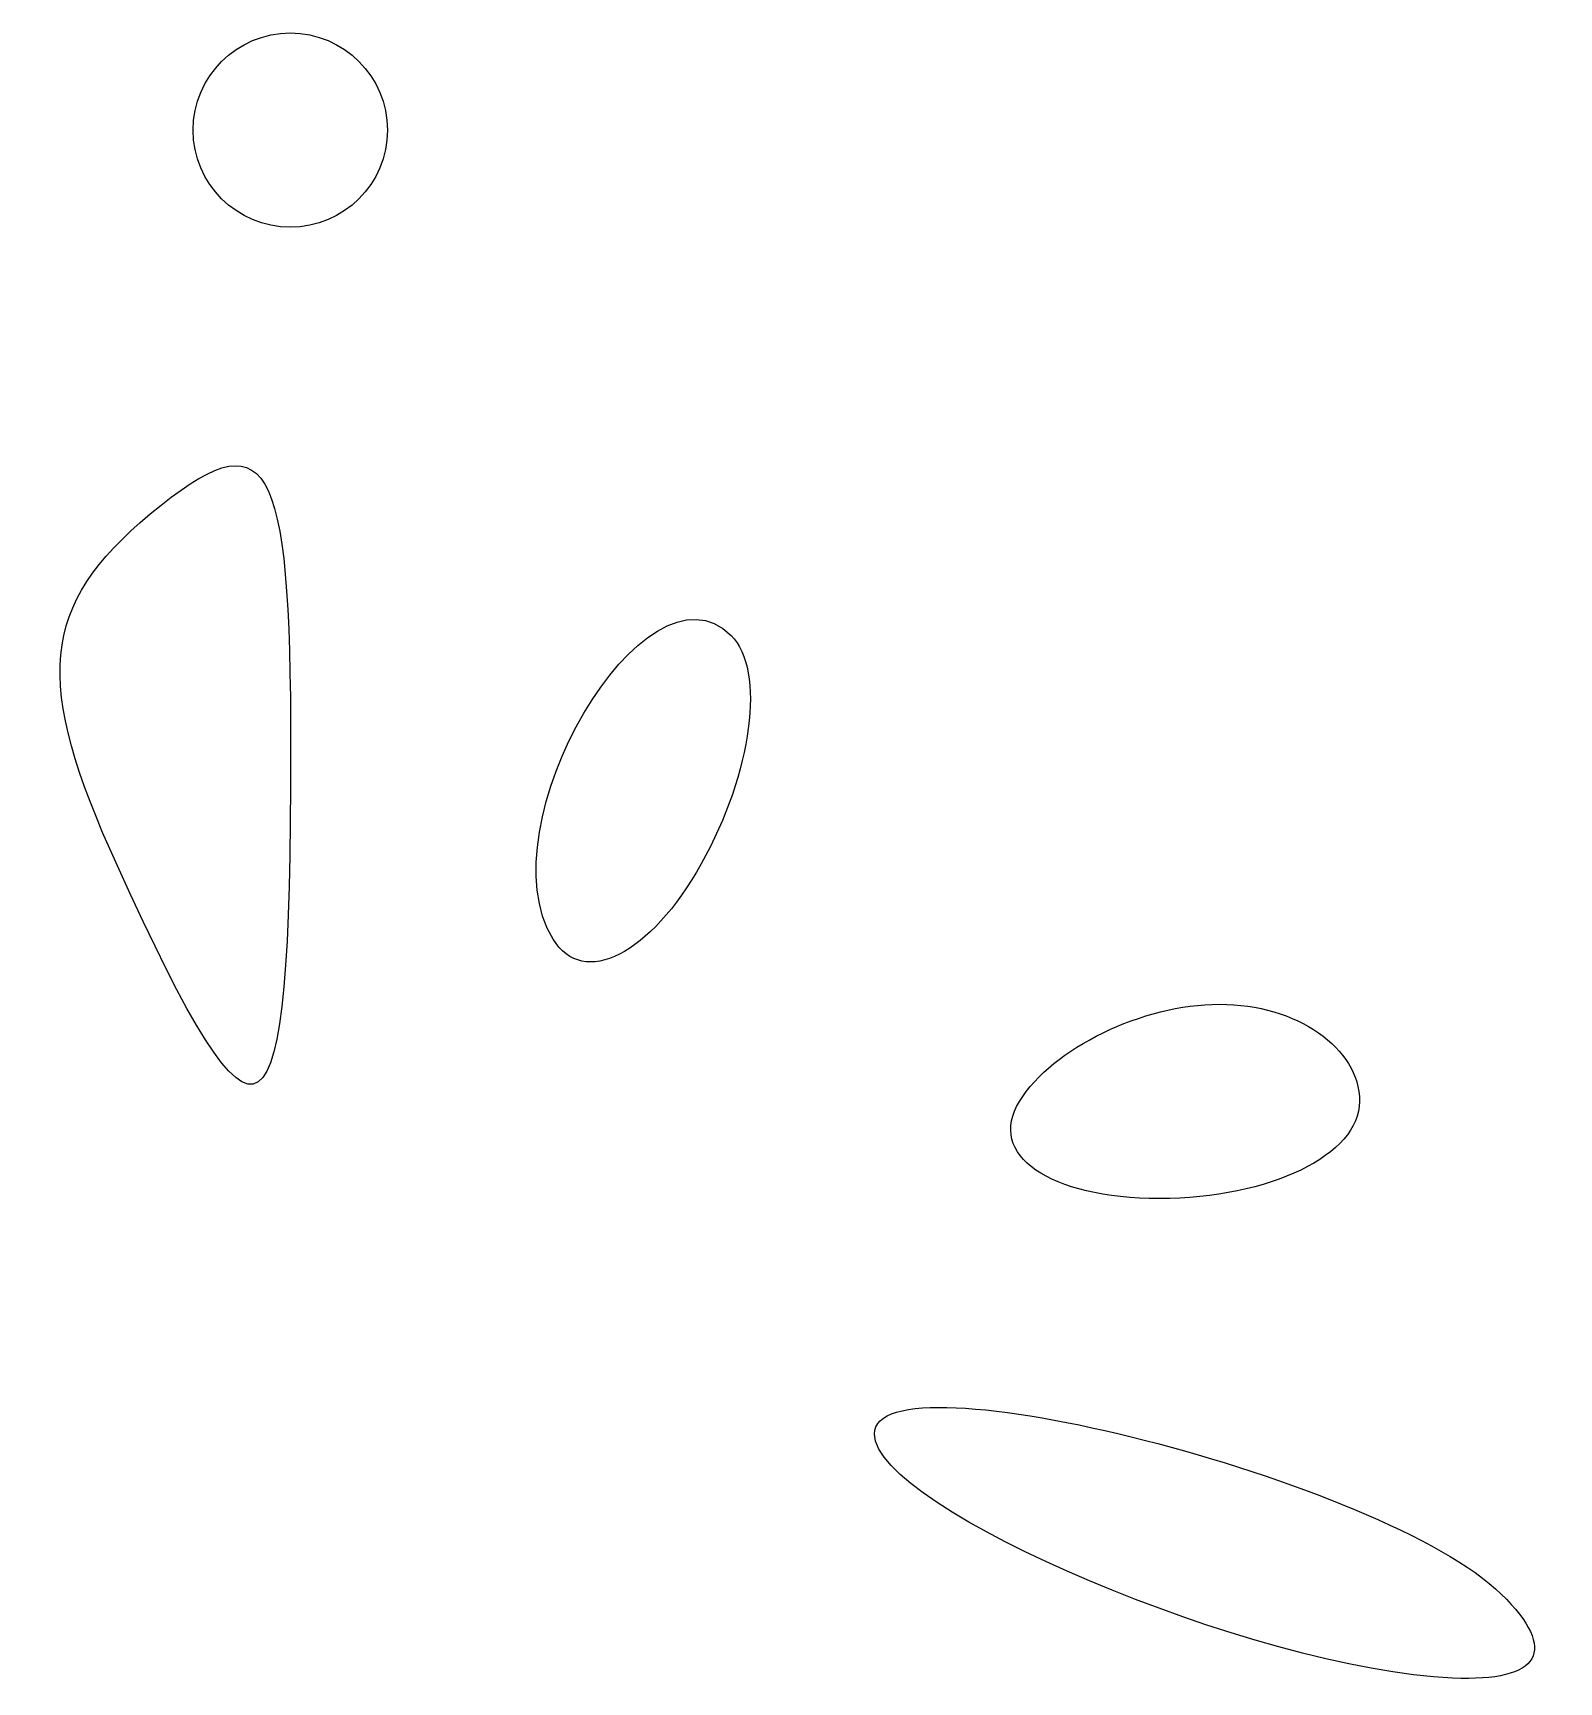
# Model space of a CAD drawing. Header units: centimetres. Extents: x -10.8 to 10.8, y -7.7 to 7.7.
# Drawn here: x -0.7185 to -0.3345, y -0.9404 to -0.5254 of the extents above; entities that cross this region are included whole.
import ezdxf

# ---------------------------------------------------------------- set-up
doc = ezdxf.new("R2010")
doc.units = ezdxf.units.CM
doc.header["$MEASUREMENT"] = 0
doc.layers.add('Layer 1', color=7, linetype='Continuous')

msp = doc.modelspace()

# ---------------------------------------------------------------- linework, layer by layer
at = {"layer": 'Layer 1'}
for points, knots in [([(-0.62928, -0.54987), (-0.62928, -0.53642), (-0.64028, -0.52542), (-0.65373, -0.52542), (-0.65373, -0.52542), (-0.66718, -0.52542), (-0.67818, -0.53642), (-0.67818, -0.54987), (-0.67818, -0.54987), (-0.67818, -0.56332), (-0.66718, -0.57432), (-0.65373, -0.57432), (-0.65373, -0.57432), (-0.64028, -0.57432), (-0.62928, -0.56332), (-0.62928, -0.54987)], [0, 0, 0, 0, 0.2, 0.2, 0.2, 0.2, 0.4, 0.4, 0.4, 0.4, 0.6, 0.6, 0.6, 0.6, 1, 1, 1, 1]), ([(-0.65364, -0.70573), (-0.65364, -0.63131), (-0.65928, -0.62185), (-0.68894, -0.64647), (-0.68894, -0.64647), (-0.71668, -0.66949), (-0.71846, -0.68846), (-0.69724, -0.73503), (-0.69724, -0.73503), (-0.66088, -0.81483), (-0.65364, -0.80996), (-0.65364, -0.70573)], [0, 0, 0, 0, 0.25, 0.25, 0.25, 0.25, 0.5, 0.5, 0.5, 0.5, 1, 1, 1, 1]), ([(-0.54281, -0.67704), (-0.56432, -0.65553), (-0.60513, -0.72514), (-0.58762, -0.75348), (-0.58762, -0.75348), (-0.57992, -0.76593), (-0.56314, -0.75738), (-0.55032, -0.73448), (-0.55032, -0.73448), (-0.5375, -0.71158), (-0.53412, -0.68573), (-0.54281, -0.67704)], [0, 0, 0, 0, 0.25, 0.25, 0.25, 0.25, 0.5, 0.5, 0.5, 0.5, 1, 1, 1, 1]), ([(-0.38471, -0.79429), (-0.38471, -0.78084), (-0.40056, -0.76984), (-0.41994, -0.76984), (-0.41994, -0.76984), (-0.43932, -0.76984), (-0.46197, -0.78084), (-0.47028, -0.79429), (-0.47028, -0.79429), (-0.47859, -0.80774), (-0.46274, -0.81874), (-0.43505, -0.81874), (-0.43505, -0.81874), (-0.40736, -0.81874), (-0.38471, -0.80774), (-0.38471, -0.79429)], [0, 0, 0, 0, 0.2, 0.2, 0.2, 0.2, 0.4, 0.4, 0.4, 0.4, 0.6, 0.6, 0.6, 0.6, 1, 1, 1, 1]), ([(-0.34908, -0.91827), (-0.37827, -0.88972), (-0.50676, -0.85691), (-0.50676, -0.87801), (-0.50676, -0.87801), (-0.50676, -0.89682), (-0.41099, -0.93727), (-0.3613, -0.93944), (-0.3613, -0.93944), (-0.33911, -0.94041), (-0.33454, -0.93249), (-0.34908, -0.91827)], [0, 0, 0, 0, 0.25, 0.25, 0.25, 0.25, 0.5, 0.5, 0.5, 0.5, 1, 1, 1, 1])]:
    msp.add_open_spline(points, degree=3, knots=knots, dxfattribs=at)

doc.saveas('drawing.dxf')
